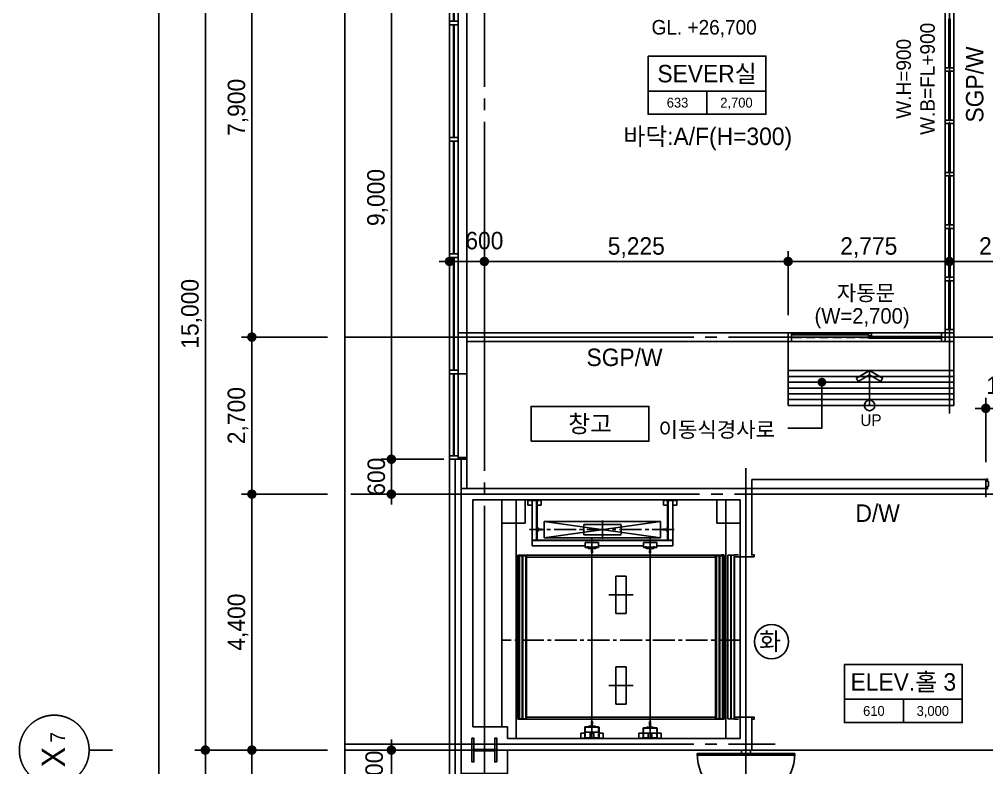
# Model space of a CAD drawing. Extents: x 14411873 to 14490035, y -1804798 to -1750552.
# Drawn here: x 14411873 to 14428513, y -1776851 to -1763986 of the extents above; entities that cross this region are included whole.
import ezdxf
from ezdxf.enums import TextEntityAlignment as Align

# ---------------------------------------------------------------- set-up
doc = ezdxf.new("R2010")
doc.units = 0
doc.header["$LTSCALE"] = 100
doc.header["$MEASUREMENT"] = 0
doc.header["$PDSIZE"] = -10
for name, pattern in [('CEN', [66, 60, -2, 2, -2]), ('CENTER', [7.5, 5, -1, 0.5, -1]), ('CENTER2', [1.125, 0.75, -0.125, 0.125, -0.125]), ('HID', [2.3, 1.5, -0.8]), ('HIDDEN', [0.375, 0.25, -0.125])]:
    doc.linetypes.add(name, pattern=pattern)
doc.layers.get('0').update_dxf_attribs({"linetype": 'CONTINUOUS'})
doc.layers.get('Defpoints').update_dxf_attribs({"linetype": 'CONTINUOUS'})
for name, color, linetype in [('0-내벽고정식', 7, 'CONTINUOUS'), ('4WID', 4, 'CONTINUOUS'), ('AINFO', 1, 'CONTINUOUS'), ('AXIS', 7, 'CEN'), ('CEN', 1, 'CEN'), ('COL', 2, 'CONTINUOUS'), ('col2', 3, 'CONTINUOUS'), ('DIM', 7, 'CONTINUOUS'), ('DOOR', 4, 'CONTINUOUS'), ('HAND', 3, 'CONTINUOUS'), ('HOISTWAY', 9, 'CONTINUOUS'), ('ST', 3, 'CONTINUOUS'), ('TEXT', 2, 'CONTINUOUS'), ('TEXT1', 7, 'CONTINUOUS'), ('TEXT2', 7, 'CONTINUOUS'), ('TITLE', 3, 'CONTINUOUS'), ('WALL', 2, 'CONTINUOUS'), ('WALL-1', 7, 'CONTINUOUS'), ('WID', 4, 'CONTINUOUS'), ('WINE', 8, 'CONTINUOUS'), ('지시선', 7, 'CONTINUOUS')]:
    doc.layers.add(name, color=color, linetype=linetype)
doc.styles.add('HY울를도M', font='HYWULM.TTF')
doc.styles.add('굴림', font='H2HDRM.TTF')
doc.styles.add('돋음', font='Dotum.ttf', dxfattribs={"height": 3})
doc.dimstyles.new('DIM100', dxfattribs={"dimtxt": 300, "dimasz": 120, "dimexe": 1, "dimexo": 100, "dimgap": 60, "dimtad": 1, "dimdec": 4, "dimzin": 0, "dimdsep": 46, "dimlunit": 6, "dimtxsty": '굴림', "dimblk": 'DOTT', "dimcen": 0.09, "dimadec": 0, "dimazin": 0, "dimtfac": 1, "dimtdec": 4, "dimtofl": 0, "dimtmove": 2, "dimatfit": 2, "dimldrblk": 'DOTT', "dimfxl": 1, "dimtolj": 1, "dimtzin": 0, "dimarcsym": 0})
doc.dimstyles.new('DIM50', dxfattribs={"dimscale": 50, "dimtxt": 3, "dimasz": 1.2, "dimexe": 1, "dimexo": 1, "dimgap": 0.6, "dimtad": 1, "dimdec": 4, "dimzin": 0, "dimdsep": 46, "dimlunit": 6, "dimtxsty": '굴림', "dimblk": 'DOTT', "dimcen": 0.09, "dimadec": 0, "dimazin": 0, "dimtfac": 1, "dimtdec": 4, "dimtofl": 0, "dimtmove": 2, "dimatfit": 2, "dimldrblk": 'DOTT', "dimfxl": 1, "dimtolj": 1, "dimtzin": 0, "dimarcsym": 0})

# ---------------------------------------------------------------- blocks, each defined once
blk = doc.blocks.new('DOTT')
for p, q in [((0, 1.5), (0, -1.5)), ((-1.5, 0), (1.5, 0))]:
    blk.add_line(p, q)
at = {"color": 6, "const_width": 0.68}
blk.add_lwpolyline([(-0.34, 0, 1), (0.34, 0, 1)], format="xyb", close=True, dxfattribs=at)
blk = doc.blocks.new('*D30')
at = {"layer": 'Defpoints', "color": 0, "lineweight": -3}
for p in [(14414273, -1761549), (14417473, -1761549), (14417473, -1795249)]:
    blk.add_point(p, dxfattribs=at)
at = {"layer": 'DIM', "color": 7, "lineweight": -2}
for p, q in [((14417173, -1761549), (14414173, -1761549)), ((14414273, -1795129), (14414273, -1761669)), ((14417173, -1795249), (14414173, -1795249))]:
    blk.add_line(p, q, dxfattribs=at)
at = {"layer": 'DIM', "color": 7, "lineweight": -2, "xscale": 120, "yscale": 120, "zscale": 120}
for p, rotation in [((14414273, -1761549), 90), ((14414273, -1795249), 270)]:
    blk.add_blockref('DOTT', p, dxfattribs=dict(at, rotation=rotation))
at = {"layer": 'DIM', "color": 3, "insert": (14414034, -1778399), "char_height": 300, "attachment_point": 5, "rotation": 90, "style": '굴림'}
blk.add_mtext('\\A1;33,700', dxfattribs=at)
blk = doc.blocks.new('*D31')
at = {"layer": 'Defpoints', "color": 0, "lineweight": -3}
for p in [(14415073, -1761549), (14417473, -1761549), (14416323, -1776549)]:
    blk.add_point(p, dxfattribs=at)
at = {"layer": 'DIM', "color": 7, "lineweight": -2}
for p, q in [((14417173, -1761549), (14414973, -1761549)), ((14415073, -1776429), (14415073, -1761669)), ((14416023, -1776549), (14414973, -1776549))]:
    blk.add_line(p, q, dxfattribs=at)
at = {"layer": 'DIM', "color": 7, "lineweight": -2, "xscale": 120, "yscale": 120, "zscale": 120}
for p, rotation in [((14415073, -1761549), 90), ((14415073, -1776549), 270)]:
    blk.add_blockref('DOTT', p, dxfattribs=dict(at, rotation=rotation))
at = {"layer": 'DIM', "color": 3, "insert": (14414835, -1769049), "char_height": 300, "attachment_point": 5, "rotation": 90, "style": '굴림'}
blk.add_mtext('\\A1;15,000', dxfattribs=at)
blk = doc.blocks.new('*D32')
at = {"layer": 'Defpoints', "color": 0, "lineweight": -3}
for p in [(14415873, -1769449), (14417473, -1769449), (14417473, -1772149)]:
    blk.add_point(p, dxfattribs=at)
at = {"layer": 'DIM', "color": 7, "lineweight": -2}
for p, q in [((14417173, -1769449), (14415773, -1769449)), ((14415873, -1772029), (14415873, -1769569)), ((14417173, -1772149), (14415773, -1772149))]:
    blk.add_line(p, q, dxfattribs=at)
at = {"layer": 'DIM', "color": 7, "lineweight": -2, "xscale": 120, "yscale": 120, "zscale": 120}
for p, rotation in [((14415873, -1769449), 90), ((14415873, -1772149), 270)]:
    blk.add_blockref('DOTT', p, dxfattribs=dict(at, rotation=rotation))
at = {"layer": 'DIM', "color": 3, "insert": (14415634, -1770799), "char_height": 300, "attachment_point": 5, "rotation": 90, "style": '굴림'}
blk.add_mtext('\\A1;2,700', dxfattribs=at)
blk = doc.blocks.new('*D33')
at = {"layer": 'Defpoints', "color": 0, "lineweight": -3}
for p in [(14415873, -1772149), (14417473, -1772149), (14417473, -1776549)]:
    blk.add_point(p, dxfattribs=at)
at = {"layer": 'DIM', "color": 7, "lineweight": -2}
for p, q in [((14417173, -1772149), (14415773, -1772149)), ((14415873, -1776429), (14415873, -1772269)), ((14417173, -1776549), (14415773, -1776549))]:
    blk.add_line(p, q, dxfattribs=at)
at = {"layer": 'DIM', "color": 7, "lineweight": -2, "xscale": 120, "yscale": 120, "zscale": 120}
for p, rotation in [((14415873, -1772149), 90), ((14415873, -1776549), 270)]:
    blk.add_blockref('DOTT', p, dxfattribs=dict(at, rotation=rotation))
at = {"layer": 'DIM', "color": 3, "insert": (14415635, -1774349), "char_height": 300, "attachment_point": 5, "rotation": 90, "style": '굴림'}
blk.add_mtext('\\A1;4,400', dxfattribs=at)
blk = doc.blocks.new('*D34')
at = {"layer": 'Defpoints', "color": 0, "lineweight": -3}
for p in [(14415073, -1776549), (14417473, -1776549), (14417473, -1791549)]:
    blk.add_point(p, dxfattribs=at)
at = {"layer": 'DIM', "color": 7, "lineweight": -2}
for p, q in [((14417173, -1776549), (14414973, -1776549)), ((14415073, -1791429), (14415073, -1776669)), ((14417173, -1791549), (14414973, -1791549))]:
    blk.add_line(p, q, dxfattribs=at)
at = {"layer": 'DIM', "color": 7, "lineweight": -2, "xscale": 120, "yscale": 120, "zscale": 120}
for p, rotation in [((14415073, -1776549), 90), ((14415073, -1791549), 270)]:
    blk.add_blockref('DOTT', p, dxfattribs=dict(at, rotation=rotation))
at = {"layer": 'DIM', "color": 3, "insert": (14414835, -1784049), "char_height": 300, "attachment_point": 5, "rotation": 90, "style": '굴림'}
blk.add_mtext('\\A1;15,000', dxfattribs=at)
blk = doc.blocks.new('*D36')
at = {"layer": 'Defpoints', "color": 0, "lineweight": -3}
for p in [(14415873, -1776549), (14417473, -1776549), (14417473, -1780649)]:
    blk.add_point(p, dxfattribs=at)
at = {"layer": 'DIM', "color": 7, "lineweight": -2}
for p, q in [((14417173, -1776549), (14415773, -1776549)), ((14415873, -1780529), (14415873, -1776669)), ((14417173, -1780649), (14415773, -1780649))]:
    blk.add_line(p, q, dxfattribs=at)
at = {"layer": 'DIM', "color": 7, "lineweight": -2, "xscale": 120, "yscale": 120, "zscale": 120}
for p, rotation in [((14415873, -1776549), 90), ((14415873, -1780649), 270)]:
    blk.add_blockref('DOTT', p, dxfattribs=dict(at, rotation=rotation))
at = {"layer": 'DIM', "color": 3, "insert": (14415635, -1778599), "char_height": 300, "attachment_point": 5, "rotation": 90, "style": '굴림'}
blk.add_mtext('\\A1;4,100', dxfattribs=at)
blk = doc.blocks.new('*D100')
at = {"layer": 'Defpoints', "color": 0, "lineweight": -3, "ltscale": 3}
for p in [(14419273, -1776549), (14418273, -1777549), (14419273, -1777549)]:
    blk.add_point(p, dxfattribs=at)
at = {"layer": 'DIM', "color": 7, "lineweight": -2, "ltscale": 3}
for p, q in [((14419173, -1776549), (14418272, -1776549)), ((14418273, -1776669), (14418273, -1777429)), ((14419173, -1777549), (14418272, -1777549))]:
    blk.add_line(p, q, dxfattribs=at)
at = {"layer": 'DIM', "color": 7, "lineweight": -2, "ltscale": 3, "xscale": 120, "yscale": 120, "zscale": 120}
for p, rotation in [((14418273, -1776549), 90), ((14418273, -1777549), 270)]:
    blk.add_blockref('DOTT', p, dxfattribs=dict(at, rotation=rotation))
at = {"layer": 'DIM', "color": 3, "ltscale": 3, "insert": (14418004, -1777049), "char_height": 300, "attachment_point": 5, "rotation": 90, "style": '굴림'}
blk.add_mtext('\\A1;1,000', dxfattribs=at)
blk = doc.blocks.new('BOMBOM_S')
at = {"color": 7}
blk.add_line((0, 0.4), (0, 0), dxfattribs=at)
blk.add_lwpolyline([(-0.6, 1, 1), (0.6, 1, 1), (-0.6, 1, 1)], format="xyb", dxfattribs=at)
at = {"color": 1, "style": '돋음'}
for tag, p, height in [('X', (-0.295, 0.816), 0.4), ('N', (0.129, 0.816), 0.25)]:
    blk.add_attdef(tag, p, '', height=height, dxfattribs=at)
blk = doc.blocks.new('aw-9000-300')
at = {"layer": 'WID'}
for points in [[(0, 0), (60, 0), (60, -150), (0, -150)], [(0, -300), (30, -300), (30, -150), (0, -150)], [(1470, -69), (1470, -81), (60, -81), (60, -69)], [(1470, 0), (1530, 0), (1530, -150), (1470, -150)], [(3470, -69), (3470, -81), (1530, -81), (1530, -69)], [(3470, 0), (3530, 0), (3530, -150), (3470, -150)], [(5470, -69), (5470, -81), (3530, -81), (3530, -69)], [(5470, 0), (5530, 0), (5530, -150), (5470, -150)], [(7470, -69), (7470, -81), (5530, -81), (5530, -69)], [(7470, 0), (7530, 0), (7530, -150), (7470, -150)], [(7530, -69), (7530, -81), (8940, -81), (8940, -69)], [(8940, 0), (9000, 0), (9000, -150), (8940, -150)], [(8970, -300), (9000, -300), (9000, -150), (8970, -150)]]:
    blk.add_lwpolyline(points, close=True, dxfattribs=at)
at = {"layer": 'WINE'}
for p, q in [((0, 0), (9000, 0)), ((0, -150), (9000, -150)), ((0, -300), (9000, -300))]:
    blk.add_line(p, q, dxfattribs=at)
blk = doc.blocks.new('*D118')
at = {"layer": 'Defpoints', "color": 0, "lineweight": -3, "ltscale": 3}
for p in [(14418273, -1771549), (14419273, -1771549), (14419273, -1772149)]:
    blk.add_point(p, dxfattribs=at)
at = {"layer": 'DIM', "color": 7, "lineweight": -2, "ltscale": 3}
for p, q in [((14419173, -1771549), (14418272, -1771549)), ((14418273, -1772029), (14418273, -1771669)), ((14419173, -1772149), (14418272, -1772149))]:
    blk.add_line(p, q, dxfattribs=at)
at = {"layer": 'DIM', "color": 7, "lineweight": -2, "ltscale": 3, "xscale": 120, "yscale": 120, "zscale": 120}
for p, rotation in [((14418273, -1771549), 90), ((14418273, -1772149), 270)]:
    blk.add_blockref('DOTT', p, dxfattribs=dict(at, rotation=rotation))
at = {"layer": 'DIM', "color": 3, "ltscale": 3, "insert": (14418015, -1771849), "char_height": 300, "attachment_point": 5, "rotation": 90, "style": '굴림'}
blk.add_mtext('\\A1;600', dxfattribs=at)
blk = doc.blocks.new('*D119')
at = {"layer": 'Defpoints', "color": 0, "lineweight": -3, "ltscale": 3}
for p in [(14418273, -1762549), (14419273, -1762549), (14419273, -1771549)]:
    blk.add_point(p, dxfattribs=at)
at = {"layer": 'DIM', "color": 7, "lineweight": -2, "ltscale": 3}
for p, q in [((14419173, -1762549), (14418272, -1762549)), ((14418273, -1771429), (14418273, -1762669)), ((14419173, -1771549), (14418272, -1771549))]:
    blk.add_line(p, q, dxfattribs=at)
at = {"layer": 'DIM', "color": 7, "lineweight": -2, "ltscale": 3, "xscale": 120, "yscale": 120, "zscale": 120}
for p, rotation in [((14418273, -1762549), 90), ((14418273, -1771549), 270)]:
    blk.add_blockref('DOTT', p, dxfattribs=dict(at, rotation=rotation))
at = {"layer": 'DIM', "color": 3, "ltscale": 3, "insert": (14418035, -1767049), "char_height": 300, "attachment_point": 5, "rotation": 90, "style": '굴림'}
blk.add_mtext('\\A1;9,000', dxfattribs=at)
blk = doc.blocks.new('TT1')
at = {"layer": 'TEXT1'}
for p, q in [((-1013, -600), (1013, -600)), ((0, -600), (0, -1000))]:
    blk.add_line(p, q, dxfattribs=at)
blk.add_lwpolyline([(-1013, 0), (1013, 0), (1013, -1000), (-1013, -1000)], close=True, dxfattribs=at)
blk = doc.blocks.new('*D180')
at = {"layer": 'Defpoints', "color": 0, "lineweight": -3}
for p in [(14427873, -1768149), (14427873, -1768329), (14425098, -1769374)]:
    blk.add_point(p, dxfattribs=at)
at = {"layer": 'DIM', "color": 7, "lineweight": -2}
for p, q in [((14425098, -1769074), (14425098, -1768049)), ((14425218, -1768149), (14427753, -1768149)), ((14427873, -1768029), (14427873, -1768049))]:
    blk.add_line(p, q, dxfattribs=at)
at = {"layer": 'DIM', "color": 7, "lineweight": -2, "xscale": 120, "yscale": 120, "zscale": 120, "rotation": 180}
blk.add_blockref('DOTT', (14425098, -1768149), dxfattribs=at)
at = {"layer": 'DIM', "color": 7, "lineweight": -2, "xscale": 120, "yscale": 120, "zscale": 120}
blk.add_blockref('DOTT', (14427873, -1768149), dxfattribs=at)
at = {"layer": 'DIM', "color": 3, "insert": (14426486, -1767910), "char_height": 300, "attachment_point": 5, "style": '굴림'}
blk.add_mtext('\\A1;2,775', dxfattribs=at)
blk = doc.blocks.new('*D181')
at = {"layer": 'Defpoints', "color": 0, "lineweight": -3}
for p in [(14425098, -1768149), (14419873, -1768819), (14425098, -1769374)]:
    blk.add_point(p, dxfattribs=at)
at = {"layer": 'DIM', "color": 7, "lineweight": -2}
for p, q in [((14419873, -1768519), (14419873, -1768049)), ((14419993, -1768149), (14424978, -1768149)), ((14425098, -1769074), (14425098, -1768049))]:
    blk.add_line(p, q, dxfattribs=at)
at = {"layer": 'DIM', "color": 7, "lineweight": -2, "xscale": 120, "yscale": 120, "zscale": 120, "rotation": 180}
blk.add_blockref('DOTT', (14419873, -1768149), dxfattribs=at)
at = {"layer": 'DIM', "color": 7, "lineweight": -2, "xscale": 120, "yscale": 120, "zscale": 120}
blk.add_blockref('DOTT', (14425098, -1768149), dxfattribs=at)
at = {"layer": 'DIM', "color": 3, "insert": (14422486, -1767910), "char_height": 300, "attachment_point": 5, "style": '굴림'}
blk.add_mtext('\\A1;5,225', dxfattribs=at)
blk = doc.blocks.new('*D182')
at = {"layer": 'Defpoints', "color": 0, "lineweight": -3}
for p in [(14419873, -1768149), (14419273, -1768819), (14419873, -1768673)]:
    blk.add_point(p, dxfattribs=at)
at = {"layer": 'DIM', "color": 7, "lineweight": -2}
for p, q in [((14419273, -1768519), (14419273, -1768049)), ((14419393, -1768149), (14419753, -1768149)), ((14419873, -1768373), (14419873, -1768049))]:
    blk.add_line(p, q, dxfattribs=at)
at = {"layer": 'DIM', "color": 7, "lineweight": -2, "xscale": 120, "yscale": 120, "zscale": 120, "rotation": 180}
blk.add_blockref('DOTT', (14419273, -1768149), dxfattribs=at)
at = {"layer": 'DIM', "color": 7, "lineweight": -2, "xscale": 120, "yscale": 120, "zscale": 120}
blk.add_blockref('DOTT', (14419873, -1768149), dxfattribs=at)
at = {"layer": 'DIM', "color": 3, "insert": (14419873, -1767792), "char_height": 300, "attachment_point": 5, "style": '굴림'}
blk.add_mtext('\\A1;600', dxfattribs=at)
blk = doc.blocks.new('*D189')
at = {"layer": 'Defpoints', "color": 0, "lineweight": -3}
for p in [(14429873, -1768149), (14429873, -1768519), (14427873, -1769062)]:
    blk.add_point(p, dxfattribs=at)
at = {"layer": 'DIM', "color": 7, "lineweight": -2}
for p, q in [((14427873, -1768762), (14427873, -1768049)), ((14427993, -1768149), (14429753, -1768149)), ((14429873, -1768219), (14429873, -1768049))]:
    blk.add_line(p, q, dxfattribs=at)
at = {"layer": 'DIM', "color": 7, "lineweight": -2, "xscale": 120, "yscale": 120, "zscale": 120, "rotation": 180}
blk.add_blockref('DOTT', (14427873, -1768149), dxfattribs=at)
at = {"layer": 'DIM', "color": 7, "lineweight": -2, "xscale": 120, "yscale": 120, "zscale": 120}
blk.add_blockref('DOTT', (14429873, -1768149), dxfattribs=at)
at = {"layer": 'DIM', "color": 3, "insert": (14428873, -1767910), "char_height": 300, "attachment_point": 5, "style": '굴림'}
blk.add_mtext('\\A1;2,000', dxfattribs=at)
blk = doc.blocks.new('*D190')
at = {"layer": 'Defpoints', "color": 0, "lineweight": -3}
for p in [(14415873, -1761549), (14417473, -1761549), (14417473, -1769449)]:
    blk.add_point(p, dxfattribs=at)
at = {"layer": 'DIM', "color": 7, "lineweight": -2}
for p, q in [((14417173, -1761549), (14415773, -1761549)), ((14415873, -1769329), (14415873, -1761669)), ((14417173, -1769449), (14415773, -1769449))]:
    blk.add_line(p, q, dxfattribs=at)
at = {"layer": 'DIM', "color": 7, "lineweight": -2, "xscale": 120, "yscale": 120, "zscale": 120}
for p, rotation in [((14415873, -1761549), 90), ((14415873, -1769449), 270)]:
    blk.add_blockref('DOTT', p, dxfattribs=dict(at, rotation=rotation))
at = {"layer": 'DIM', "color": 3, "insert": (14415635, -1765499), "char_height": 300, "attachment_point": 5, "rotation": 90, "style": '굴림'}
blk.add_mtext('\\A1;7,900', dxfattribs=at)
blk = doc.blocks.new('*D199')
at = {"layer": 'Defpoints', "color": 0, "lineweight": -3}
for p in [(14429498, -1770674), (14428498, -1771899), (14429498, -1771889)]:
    blk.add_point(p, dxfattribs=at)
at = {"layer": 'DIM', "color": 7, "lineweight": -2}
for p, q in [((14428498, -1771599), (14428498, -1770574)), ((14429498, -1771589), (14429498, -1770574)), ((14428618, -1770674), (14429378, -1770674))]:
    blk.add_line(p, q, dxfattribs=at)
at = {"layer": 'DIM', "color": 7, "lineweight": -2, "xscale": 120, "yscale": 120, "zscale": 120, "rotation": 180}
blk.add_blockref('DOTT', (14428498, -1770674), dxfattribs=at)
at = {"layer": 'DIM', "color": 7, "lineweight": -2, "xscale": 120, "yscale": 120, "zscale": 120}
blk.add_blockref('DOTT', (14429498, -1770674), dxfattribs=at)
at = {"layer": 'DIM', "color": 3, "insert": (14428998, -1770305), "char_height": 300, "attachment_point": 5, "style": '굴림'}
blk.add_mtext('\\A1;1,000', dxfattribs=at)

msp = doc.modelspace()

# ---------------------------------------------------------------- linework, layer by layer
at = {"linetype": 'Continuous'}
for p, q in [((14420692.21251, -1772259.19177), (14420782.21251, -1772259.19177)), ((14423114.21251, -1772259.19177), (14423024.21251, -1772259.19177)), ((14421754.78091, -1776258.9402), (14421691.64316, -1776258.9402)), ((14422754.78091, -1776258.9402), (14422691.64316, -1776258.9402)), ((14422754.78091, -1776258.9402), (14422691.64316, -1776258.9402))]:
    msp.add_line(p, q, dxfattribs=at)
for p, q in [((14423998.21251, -1773191.19177), (14423951.92742, -1773191.19177)), ((14420295.71251, -1776348.9402), (14420273.21251, -1776348.9402))]:
    msp.add_line(p, q)
at = {"layer": '0-내벽고정식'}
for p, q in [((14425098.21251, -1769374.19588), (14419423.21251, -1769374.20428)), ((14419423.21251, -1770079.19177), (14419423.21251, -1769374.20428)), ((14425098.21251, -1769374.19588), (14425098.21251, -1769524.19611)), ((14419573.21251, -1770079.19177), (14419573.21251, -1769524.19611)), ((14425098.21251, -1769524.19611), (14419573.21251, -1769524.19611)), ((14419573.21251, -1770079.19177), (14419423.21251, -1770079.19177)), ((14419573.21251, -1772049.19177), (14419573.21251, -1771549.19177)), ((14419573.21251, -1772049.19177), (14419573.21251, -1771549.19177)), ((14424473.21251, -1771899.19177), (14428498.21251, -1771899.19177)), ((14424473.21251, -1771899.19177), (14424473.21251, -1772049.19177)), ((14424473.21251, -1772049.19177), (14428498.21251, -1772049.19177)), ((14428498.21251, -1772199.19177), (14428498.21251, -1772049.19177))]:
    msp.add_line(p, q, dxfattribs=at)
at = {"layer": '4WID', "lineweight": -3, "ltscale": 200}
msp.add_line((14426498.21906, -1770624.19005), (14426498.21819, -1770024.19), dxfattribs=at)
at = {"layer": 'AINFO', "color": 7, "const_width": 75}
msp.add_lwpolyline([(14425641.41384, -1770224.1915, 1), (14425717.16384, -1770224.1915, 1)], format="xyb", close=True, dxfattribs=at)
at = {"layer": 'CEN', "linetype": 'CEN'}
for p, q in [((14419873.21251, -1759149.19177), (14419873.21251, -1799049.19177)), ((14427873.21251, -1759149.1912), (14427873.21339, -1770764.16594)), ((14417473.21251, -1769449.19177), (14440993.43344, -1769449.19177)), ((14424373.21251, -1771699.52514), (14424373.21251, -1781027.16147)), ((14417573.21251, -1772149.19177), (14430489.61563, -1772149.19177)), ((14417473.21251, -1776449.19178), (14424873.21251, -1776449.19178)), ((14417473.21251, -1776549.19177), (14481473.21251, -1776549.19177))]:
    msp.add_line(p, q, dxfattribs=at)
at = {"layer": 'COL'}
for p, q in [((14419673.21251, -1776149.19177), (14420273.21251, -1776149.19177)), ((14420273.21251, -1776549.19178), (14424108.21251, -1776549.19178))]:
    msp.add_line(p, q, dxfattribs=at)
for points in [[(14419473.21251, -1776149.19177), (14419473.21251, -1776949.19177), (14420273.21251, -1776949.19177), (14420273.21251, -1776549.19177)], [(14420273.21251, -1776348.9402), (14420273.21251, -1776149.19177)]]:
    msp.add_lwpolyline(points, dxfattribs=at)
at = {"layer": 'col2'}
msp.add_lwpolyline([(14420087.21251, -1776752.69177), (14420052.21251, -1776752.69177), (14420052.21251, -1776559.19177), (14419694.21251, -1776559.19177), (14419694.21251, -1776752.69177), (14419659.21251, -1776752.69177), (14419659.21251, -1776345.69177), (14419694.21251, -1776345.69177), (14419694.21251, -1776539.19177), (14420052.21251, -1776539.19177), (14420052.21251, -1776345.69177), (14420087.21251, -1776345.69177)], close=True, dxfattribs=at)
at = {"layer": 'Defpoints'}
for p, q in [((14420173.21251, -1772249.19177), (14420173.21251, -1775812.44709)), ((14420418.21251, -1772249.19177), (14420173.21251, -1772249.19177)), ((14420418.21251, -1775812.44709), (14420418.21251, -1772249.19177)), ((14420573.21252, -1772649.19177), (14420573.21252, -1772249.19177)), ((14423873.2125, -1772649.19177), (14423873.2125, -1772249.19177)), ((14424028.21251, -1775812.44709), (14424028.21251, -1772249.19177)), ((14424028.21251, -1772249.19177), (14424273.21251, -1772249.19177)), ((14424273.21251, -1772249.19177), (14424273.21251, -1775983.11055)), ((14420573.21252, -1772649.19177), (14420173.21252, -1772649.19177)), ((14423873.2125, -1772649.19177), (14424273.2125, -1772649.19177)), ((14422223.21251, -1772668.19177), (14421583.21251, -1772668.19177)), ((14421583.21251, -1772668.19177), (14421583.21251, -1772848.19177)), ((14422223.21251, -1772678.19177), (14422223.21251, -1772838.19177)), ((14422223.21251, -1772848.19177), (14421583.21251, -1772848.19177)), ((14421723.21251, -1772919.58154), (14421723.21251, -1775812.44709)), ((14422723.21251, -1772919.58154), (14422723.21251, -1775812.44709)), ((14422133.21251, -1773558.19177), (14422133.21251, -1774198.19177)), ((14422313.21251, -1773558.19177), (14422133.21251, -1773558.19177)), ((14422313.21251, -1773558.19177), (14422313.21251, -1774198.19177)), ((14422433.21251, -1773878.19177), (14422013.21251, -1773878.19177)), ((14422433.21251, -1773878.19177), (14422013.21251, -1773878.19177)), ((14422313.21251, -1774198.19177), (14422133.21251, -1774198.19177)), ((14422133.21251, -1775760.19177), (14422133.21251, -1775120.19177)), ((14422313.21251, -1775120.19177), (14422133.21251, -1775120.19177)), ((14422313.21251, -1775760.19177), (14422313.21251, -1775120.19177)), ((14422433.21251, -1775440.19177), (14422013.21251, -1775440.19177)), ((14422433.21251, -1775440.19177), (14422013.21251, -1775440.19177)), ((14420173.21251, -1775812.19551), (14420173.21251, -1776149.19177)), ((14420418.21251, -1776349.19178), (14420418.21251, -1775812.44709)), ((14421723.21251, -1775812.19551), (14421723.21251, -1776348.9402)), ((14422313.21251, -1775760.19177), (14422133.21251, -1775760.19177)), ((14422723.21251, -1775812.19551), (14422723.21251, -1776348.9402)), ((14424028.21251, -1776348.9402), (14424028.21251, -1775812.19551)), ((14420273.21251, -1776348.9402), (14420418.21251, -1776348.9402)), ((14424273.21251, -1776348.9402), (14424028.21251, -1776348.9402))]:
    msp.add_line(p, q, dxfattribs=at)
at = {"layer": 'Defpoints', "color": 76}
msp.add_lwpolyline([(14417473.21251, -1799049.19177), (14481473.21251, -1799049.19177), (14481473.21251, -1759149.19177), (14417473.21251, -1759149.19177)], close=True, dxfattribs=at)
at = {"layer": 'Defpoints'}
for points in [[(14424028.21251, -1775812.44709), (14424028.21251, -1772249.19177), (14420418.21251, -1772249.19177), (14420418.21251, -1775812.44709)], [(14420418.21251, -1775812.19551), (14420418.21251, -1776348.9402), (14424028.21251, -1776348.9402), (14424028.21251, -1775812.19551)]]:
    msp.add_lwpolyline(points, dxfattribs=at)
at = {"layer": 'DIM'}
msp.add_lwpolyline([(14425679.28884, -1770224.1915), (14425679.28884, -1771013.82974), (14425094.43926, -1771013.82974)], dxfattribs=at)
at = {"layer": 'DOOR'}
for points in [[(14425158.21251, -1769395.69377), (14425158.21251, -1769407.69377), (14426475.71251, -1769407.69372), (14426475.71251, -1769395.69372)], [(14426530.71251, -1769424.19372), (14426475.71251, -1769424.19372), (14426475.71251, -1769379.19372), (14426530.71251, -1769379.19372)], [(14426478.21251, -1769447.19372), (14426478.21251, -1769459.19372), (14427738.21255, -1769459.19316), (14427738.21255, -1769447.19316)]]:
    msp.add_lwpolyline(points, close=True, dxfattribs=at)
at = {"layer": 'DOOR', "ltscale": 100}
msp.add_lwpolyline([(14426770.10688, -1769654.65227, 0, 100, 0), (14427070.10688, -1769654.65227, 0, 0, 0), (14427370.10688, -1769654.65227, 0, 0, 0)], format="xyseb", dxfattribs=at)
at = {"layer": 'HAND', "color": 5, "ltscale": 100}
msp.add_lwpolyline([(14426478.21251, -1769468.19372), (14426478.21251, -1769438.19372), (14427738.21255, -1769438.19316), (14427738.21255, -1769468.19316)], close=True, dxfattribs=at)
at = {"layer": 'HOISTWAY'}
for p, q in [((14420418.21251, -1775812.44709), (14420418.21251, -1772249.19177)), ((14420622.21251, -1772339.19177), (14420622.21251, -1772249.19177)), ((14420692.21251, -1772938.19177), (14420692.21251, -1772259.19177)), ((14420692.21251, -1773038.19177), (14420692.21251, -1772259.19177)), ((14420782.21251, -1772259.19177), (14420692.21251, -1772259.19177)), ((14420782.21251, -1772938.19177), (14420782.21251, -1772259.19177)), ((14420852.21251, -1772339.19177), (14420852.21251, -1772249.19177)), ((14422954.21251, -1772339.19177), (14422954.21251, -1772249.19177)), ((14423024.21251, -1772938.19177), (14423024.21251, -1772259.19177)), ((14423024.21251, -1772259.19177), (14423114.21251, -1772259.19177)), ((14423114.21251, -1773038.19177), (14423114.21251, -1772259.19177)), ((14423184.21251, -1772339.19177), (14423184.21251, -1772249.19177)), ((14420692.21251, -1772339.19177), (14420622.21251, -1772339.19177)), ((14420852.21251, -1772339.19177), (14420782.21251, -1772339.19177)), ((14422954.21251, -1772339.19177), (14423024.21251, -1772339.19177)), ((14423114.21251, -1772339.19177), (14423184.21251, -1772339.19177)), ((14422903.21251, -1772618.19177), (14420903.21251, -1772618.19177)), ((14420903.21251, -1772898.19177), (14420903.21251, -1772618.19177)), ((14422903.21251, -1772898.19177), (14422903.21251, -1772618.19177)), ((14424028.21251, -1775812.44709), (14424028.21251, -1772649.19177)), ((14420782.21251, -1772719.19177), (14420789.21251, -1772719.19177)), ((14420782.21251, -1772797.19177), (14420789.21251, -1772797.19177)), ((14420790.71251, -1772753.19177), (14420790.71251, -1772720.69177)), ((14420790.71251, -1772795.69177), (14420790.71251, -1772763.19177)), ((14420792.21251, -1772754.69177), (14420810.71251, -1772754.69177)), ((14420792.21251, -1772761.69177), (14420810.71251, -1772761.69177)), ((14420812.21251, -1772753.19177), (14420862.71251, -1772753.19177)), ((14420812.21251, -1772763.19177), (14420862.71251, -1772763.19177)), ((14420864.21251, -1772761.69177), (14420864.21251, -1772754.69177)), ((14422942.21251, -1772761.69177), (14422942.21251, -1772754.69177)), ((14422994.21251, -1772753.19177), (14422943.71251, -1772753.19177)), ((14422994.21251, -1772763.19177), (14422943.71251, -1772763.19177)), ((14423014.21251, -1772754.69177), (14422995.71251, -1772754.69177)), ((14423014.21251, -1772761.69177), (14422995.71251, -1772761.69177)), ((14423015.71251, -1772753.19177), (14423015.71251, -1772720.69177)), ((14423015.71251, -1772795.69177), (14423015.71251, -1772763.19177)), ((14423024.21251, -1772719.19177), (14423017.21251, -1772719.19177)), ((14423024.21251, -1772797.19177), (14423017.21251, -1772797.19177)), ((14423114.21251, -1772938.19177), (14420692.21251, -1772938.19177)), ((14422903.21251, -1772898.19177), (14420903.21251, -1772898.19177)), ((14421608.21251, -1772978.19177), (14421838.21251, -1772978.19177)), ((14421608.21251, -1772978.19177), (14421608.21251, -1773068.19177)), ((14421838.21251, -1772978.19177), (14421838.21251, -1773068.19177)), ((14422608.21251, -1772978.19177), (14422838.21251, -1772978.19177)), ((14422608.21251, -1772978.19177), (14422608.21251, -1773068.19177)), ((14422838.21251, -1772978.19177), (14422838.21251, -1773068.19177)), ((14421608.21251, -1773038.19177), (14420692.21251, -1773038.19177)), ((14421608.21251, -1773068.19177), (14421838.21251, -1773068.19177)), ((14421659.71251, -1773068.19177), (14421659.71251, -1773080.94177)), ((14421662.96251, -1773084.19177), (14421715.21251, -1773084.19177)), ((14421715.21251, -1773122.69985), (14421715.21251, -1773159.19177)), ((14421718.46251, -1773087.44177), (14421718.46251, -1773119.44985)), ((14421727.96251, -1773087.44177), (14421727.96251, -1773119.44985)), ((14421731.21251, -1773084.19177), (14421783.46251, -1773084.19177)), ((14421731.21251, -1773122.69985), (14421731.21251, -1773159.19177)), ((14421786.71251, -1773068.19177), (14421786.71251, -1773080.94177)), ((14422608.21251, -1773038.19177), (14421838.21251, -1773038.19177)), ((14422608.21251, -1773038.19177), (14421937.97846, -1773038.19177)), ((14422608.21251, -1773068.19177), (14422838.21251, -1773068.19177)), ((14422659.71251, -1773068.19177), (14422659.71251, -1773080.94177)), ((14422662.96251, -1773084.19177), (14422715.21251, -1773084.19177)), ((14422715.21251, -1773122.69985), (14422715.21251, -1773159.19177)), ((14422718.46251, -1773087.44177), (14422718.46251, -1773119.44985)), ((14422727.96251, -1773087.44177), (14422727.96251, -1773119.44985)), ((14422731.21251, -1773084.19177), (14422783.46251, -1773084.19177)), ((14422731.21251, -1773122.69985), (14422731.21251, -1773159.19177)), ((14422786.71251, -1773068.19177), (14422786.71251, -1773080.94177)), ((14423114.21251, -1773038.19177), (14422838.21251, -1773038.19177)), ((14420448.21251, -1773199.19177), (14420448.21251, -1775812.44709)), ((14423998.21251, -1773199.19177), (14420448.21251, -1773199.19177)), ((14420475.21251, -1773207.19177), (14420475.21251, -1775812.44709)), ((14420525.21251, -1773207.19177), (14420475.21251, -1773207.19177)), ((14420525.21251, -1773207.19177), (14420525.21251, -1775812.44709)), ((14420533.21251, -1773207.19177), (14420533.21251, -1775812.44709)), ((14420583.21251, -1773207.19177), (14420533.21251, -1773207.19177)), ((14420583.21251, -1773207.19177), (14420583.21251, -1775812.44709)), ((14420598.21251, -1773199.19177), (14420598.21251, -1775812.44709)), ((14423848.21251, -1773234.19177), (14420598.21251, -1773234.19177)), ((14421715.21251, -1773159.19177), (14421731.21251, -1773159.19177)), ((14422715.21251, -1773159.19177), (14422731.21251, -1773159.19177)), ((14423848.21251, -1773199.19177), (14423848.21251, -1775812.44709)), ((14423863.21251, -1773207.19177), (14423863.21251, -1775812.44709)), ((14423863.21251, -1773207.19177), (14423913.21251, -1773207.19177)), ((14423913.21251, -1773207.19177), (14423913.21251, -1775812.44709)), ((14423921.21251, -1773207.19177), (14423921.21251, -1775812.44709)), ((14423921.21251, -1773207.19177), (14423971.21251, -1773207.19177)), ((14423971.21251, -1773207.19177), (14423971.21251, -1775812.44709)), ((14423998.21251, -1773199.19177), (14423998.21251, -1775812.44709)), ((14424178.21251, -1775983.9402), (14424178.21251, -1773191.19177)), ((14420448.21251, -1775812.19551), (14420448.21251, -1776018.9402)), ((14420475.21251, -1775812.19551), (14420475.21251, -1776010.9402)), ((14420525.21251, -1775812.19551), (14420525.21251, -1776010.9402)), ((14420533.21251, -1775812.19551), (14420533.21251, -1776010.9402)), ((14420583.21251, -1775812.19551), (14420583.21251, -1776010.9402)), ((14420598.21251, -1775812.19551), (14420598.21251, -1776018.9402)), ((14423848.21251, -1775812.19551), (14423848.21251, -1776018.9402)), ((14423863.21251, -1775812.19551), (14423863.21251, -1776010.9402)), ((14423913.21251, -1775812.19551), (14423913.21251, -1776010.9402)), ((14423921.21251, -1775812.19551), (14423921.21251, -1776010.9402)), ((14423971.21251, -1775812.19551), (14423971.21251, -1776010.9402)), ((14423998.21251, -1775812.19551), (14423998.21251, -1776018.9402)), ((14424028.21251, -1776348.9402), (14424028.21251, -1775812.19551)), ((14420418.21251, -1776348.94932), (14420418.21251, -1775912.44709)), ((14423848.21251, -1775983.9402), (14420598.21251, -1775983.9402)), ((14424178.21251, -1776018.11055), (14424178.21251, -1775925.85897)), ((14423998.21251, -1776018.9402), (14420448.21251, -1776018.9402)), ((14420525.21251, -1776010.9402), (14420475.21251, -1776010.9402)), ((14420583.21251, -1776010.9402), (14420533.21251, -1776010.9402)), ((14421601.64316, -1776338.9402), (14421601.64316, -1776149.93946)), ((14421601.64316, -1776149.93946), (14421822.49382, -1776149.93946)), ((14421838.21203, -1776149.93946), (14421608.21203, -1776149.93946)), ((14421666.21298, -1776149.93946), (14421666.21298, -1776142.18949)), ((14421715.21257, -1776138.93955), (14421669.46293, -1776138.93955)), ((14421715.21257, -1776098.93988), (14421715.21257, -1776058.9402)), ((14421731.21244, -1776058.9402), (14421715.21257, -1776058.9402)), ((14421718.46255, -1776135.68958), (14421718.46255, -1776102.18986)), ((14421727.96247, -1776135.68958), (14421727.96247, -1776102.18986)), ((14421731.21244, -1776098.93988), (14421731.21244, -1776058.9402)), ((14421776.96206, -1776138.93955), (14421731.21244, -1776138.93955)), ((14421780.21203, -1776149.93946), (14421780.21203, -1776142.18952)), ((14422731.21244, -1776058.9402), (14422715.21257, -1776058.9402)), ((14422715.21257, -1776117.93988), (14422715.21257, -1776058.9402)), ((14422718.46255, -1776154.68958), (14422718.46255, -1776121.18986)), ((14422727.96247, -1776154.68958), (14422727.96247, -1776121.18986)), ((14422731.21244, -1776117.93988), (14422731.21244, -1776058.9402)), ((14423863.21251, -1776010.9402), (14423913.21251, -1776010.9402)), ((14423921.21251, -1776010.9402), (14423971.21251, -1776010.9402)), ((14421601.64363, -1776258.9402), (14421531.64363, -1776258.9402)), ((14421531.64363, -1776348.9402), (14421531.64363, -1776258.9402)), ((14421838.21203, -1776239.9402), (14421608.21203, -1776239.9402)), ((14421691.64316, -1776338.9402), (14421691.64316, -1776239.9402)), ((14421754.78091, -1776338.9402), (14421754.78091, -1776239.9402)), ((14421844.78091, -1776338.9402), (14421844.78091, -1776155.93946)), ((14421914.78138, -1776258.9402), (14421844.78138, -1776258.9402)), ((14421914.78138, -1776348.9402), (14421914.78138, -1776258.9402)), ((14422531.64363, -1776348.9402), (14422531.64363, -1776258.9402)), ((14422601.64363, -1776258.9402), (14422531.64363, -1776258.9402)), ((14422601.64316, -1776338.9402), (14422601.64316, -1776168.93946)), ((14422601.64316, -1776168.93946), (14422822.49382, -1776168.93946)), ((14422838.21203, -1776168.93946), (14422608.21203, -1776168.93946)), ((14422838.21203, -1776258.9402), (14422608.21203, -1776258.9402)), ((14422666.21298, -1776168.93946), (14422666.21298, -1776161.18949)), ((14422715.21257, -1776157.93955), (14422669.46293, -1776157.93955)), ((14422691.64316, -1776338.9402), (14422691.64316, -1776258.9402)), ((14422776.96206, -1776157.93955), (14422731.21244, -1776157.93955)), ((14422754.78091, -1776338.9402), (14422754.78091, -1776258.9402)), ((14422780.21203, -1776168.93946), (14422780.21203, -1776161.18952)), ((14422844.78091, -1776338.9402), (14422844.78091, -1776174.93946)), ((14422914.78138, -1776258.9402), (14422844.78138, -1776258.9402)), ((14422914.78138, -1776348.9402), (14422914.78138, -1776258.9402)), ((14421691.64363, -1776338.9402), (14421601.64363, -1776338.9402)), ((14421844.78138, -1776338.9402), (14421754.78091, -1776338.9402)), ((14422691.64363, -1776338.9402), (14422601.64363, -1776338.9402)), ((14422844.78138, -1776338.9402), (14422754.78091, -1776338.9402))]:
    msp.add_line(p, q, dxfattribs=at)
at = {"layer": 'HOISTWAY', "color": 6, "linetype": 'HIDDEN'}
for p, q in [((14420852.21251, -1772255.76065), (14420622.21251, -1772255.76065)), ((14422954.21251, -1772255.76065), (14423184.21251, -1772255.76065)), ((14421608.21203, -1776338.9402), (14421608.21203, -1776149.93946)), ((14421838.21203, -1776338.9402), (14421838.21203, -1776149.93946)), ((14422608.21203, -1776338.9402), (14422608.21203, -1776168.93946)), ((14422838.21203, -1776338.9402), (14422838.21203, -1776168.93946)), ((14421914.78138, -1776342.37132), (14421531.64363, -1776342.37132)), ((14422914.78138, -1776342.37132), (14422531.64363, -1776342.37132))]:
    msp.add_line(p, q, dxfattribs=at)
at = {"layer": 'HOISTWAY', "color": 6}
for p, q in [((14420772.21251, -1772938.19177), (14420772.21251, -1772259.19177)), ((14423034.21251, -1772938.19177), (14423034.21251, -1772259.19177)), ((14423114.21251, -1772948.19177), (14420692.21251, -1772948.19177)), ((14421608.21251, -1773058.19177), (14421838.21251, -1773058.19177)), ((14422608.21251, -1773058.19177), (14422838.21251, -1773058.19177)), ((14421844.78091, -1776155.93946), (14421608.21203, -1776155.93946)), ((14422844.78091, -1776174.93946), (14422608.21203, -1776174.93946))]:
    msp.add_line(p, q, dxfattribs=at)
at = {"layer": 'HOISTWAY', "color": 5}
for p, q in [((14420903.21251, -1772898.19177), (14422903.21251, -1772618.19177)), ((14422903.21251, -1772898.19177), (14420903.21251, -1772618.19177))]:
    msp.add_line(p, q, dxfattribs=at)
at = {"layer": 'HOISTWAY', "color": 1, "linetype": 'CENTER'}
for p, q in [((14421903.21251, -1772919.91007), (14421903.21251, -1772601.57398)), ((14421650.21251, -1773086.07972), (14421650.21251, -1773041.64337)), ((14421796.21251, -1773085.68297), (14421796.21251, -1773041.24662)), ((14422650.21251, -1773086.07972), (14422650.21251, -1773041.64337)), ((14422796.21251, -1773085.68297), (14422796.21251, -1773041.24662)), ((14421655.21307, -1776143.13374), (14421655.21307, -1776163.13357)), ((14421791.21194, -1776143.13374), (14421791.21194, -1776163.13357)), ((14422655.21307, -1776162.13374), (14422655.21307, -1776182.13357)), ((14422791.21194, -1776162.13374), (14422791.21194, -1776182.13357))]:
    msp.add_line(p, q, dxfattribs=at)
at = {"layer": 'HOISTWAY', "color": 1, "linetype": 'CENTER2', "ltscale": 5}
for p, q in [((14423136.94722, -1772758.19177), (14420647.09955, -1772758.19177)), ((14423136.94722, -1772758.19177), (14420647.09955, -1772758.19177)), ((14424273.21251, -1774659.19177), (14420173.21251, -1774659.19177))]:
    msp.add_line(p, q, dxfattribs=at)
at = {"layer": 'HOISTWAY'}
for points in [[(14424061.21251, -1775983.9402), (14424061.21251, -1773199.19177), (14424111.21251, -1773199.19177), (14424111.21251, -1775983.9402)], [(14424120.21251, -1775983.9402), (14424120.21251, -1773199.19177), (14424170.21251, -1773199.19177), (14424170.21251, -1775983.9402)], [(14424111.21251, -1775925.85897), (14424111.21251, -1776010.11055), (14424061.21251, -1776010.11055), (14424061.21251, -1775925.85897)], [(14424170.21251, -1775925.85897), (14424170.21251, -1776010.11055), (14424120.21251, -1776010.11055), (14424120.21251, -1775925.85897)]]:
    msp.add_lwpolyline(points, dxfattribs=at)
at = {"layer": 'HOISTWAY', "color": 4}
for points in [[(14424463.21251, -1773191.19177), (14424513.21251, -1773191.19177), (14424513.21251, -1773226.19177), (14424178.21251, -1773226.19177), (14424178.21251, -1773191.19177), (14424243.21251, -1773191.19177)], [(14424463.21251, -1776018.11055), (14424513.21251, -1776018.11055), (14424513.21251, -1775983.11055), (14424178.21251, -1775983.11055), (14424178.21251, -1776018.11055), (14424243.21251, -1776018.11055)]]:
    msp.add_lwpolyline(points, dxfattribs=at)
at = {"layer": 'HOISTWAY'}
for centre, radius, start, end in [((14420789.21251, -1772720.69177), 1.5, 0, 90), ((14420789.21251, -1772795.69177), 1.5, 270, 0), ((14420792.21251, -1772753.19177), 1.5, 180, 270), ((14420792.21251, -1772763.19177), 1.5, 90, 180), ((14420810.71251, -1772753.19177), 1.5, 270, 0), ((14420810.71251, -1772763.19177), 1.5, 0, 90), ((14420862.71251, -1772754.69177), 1.5, 0, 90), ((14420862.71251, -1772761.69177), 1.5, 270, 0), ((14422943.71251, -1772754.69177), 1.5, 90, 180), ((14422943.71251, -1772761.69177), 1.5, 180, 270), ((14422995.71251, -1772753.19177), 1.5, 180, 270), ((14422995.71251, -1772763.19177), 1.5, 90, 180), ((14423014.21251, -1772753.19177), 1.5, 270, 0), ((14423014.21251, -1772763.19177), 1.5, 0, 90), ((14423017.21251, -1772720.69177), 1.5, 90, 180), ((14423017.21251, -1772795.69177), 1.5, 180, 270), ((14421662.96251, -1773080.94177), 3.25, 180, 270), ((14421715.21251, -1773087.44177), 3.25, 0, 90), ((14421715.21251, -1773119.44985), 3.25, 270, 0), ((14421731.21251, -1773087.44177), 3.25, 90, 180), ((14421731.21251, -1773119.44985), 3.25, 180, 270), ((14421783.46251, -1773080.94177), 3.25, 270, 0), ((14422662.96251, -1773080.94177), 3.25, 180, 270), ((14422715.21251, -1773087.44177), 3.25, 0, 90), ((14422715.21251, -1773119.44985), 3.25, 270, 0), ((14422731.21251, -1773087.44177), 3.25, 90, 180), ((14422731.21251, -1773119.44985), 3.25, 180, 270), ((14422783.46251, -1773080.94177), 3.25, 270, 0), ((14421669.46296, -1776142.18952), 3.24997, 90, 180), ((14421715.21257, -1776102.18986), 3.24997, 0, 90), ((14421715.21257, -1776135.68958), 3.24997, 270, 0), ((14421731.21244, -1776102.18986), 3.24997, 90, 180), ((14421731.21244, -1776135.68958), 3.24997, 180, 270), ((14421776.96206, -1776142.18952), 3.24997, 0, 90), ((14422715.21257, -1776121.18986), 3.24997, 0, 90), ((14422731.21244, -1776121.18986), 3.24997, 90, 180), ((14422669.46296, -1776161.18952), 3.24997, 90, 180), ((14422715.21257, -1776154.68958), 3.24997, 270, 0), ((14422731.21244, -1776154.68958), 3.24997, 180, 270), ((14422776.96206, -1776161.18952), 3.24997, 0, 90)]:
    msp.add_arc(centre, radius, start, end, dxfattribs=at)
at = {"layer": 'ST', "color": 4}
msp.add_lwpolyline([(14426498.21906, -1770024.19), (14426273.48547, -1770153.94), (14426305.73547, -1770209.79864), (14426498.64263, -1770098.42364), (14426691.54979, -1770209.79864), (14426723.79979, -1770153.94)], close=True, dxfattribs=at)
msp.add_circle((14426498.21906, -1770624.19005), 90, dxfattribs=at)
at = {"layer": 'TEXT1', "lineweight": -3, "ltscale": 200}
msp.add_lwpolyline([(14420677.72144, -1771239.28415), (14422704.71326, -1771239.28415), (14422704.71326, -1770639.34415), (14420677.72144, -1770639.34415)], close=True, dxfattribs=at)
at = {"layer": 'WALL'}
for p, q in [((14420173.21251, -1772249.19177), (14424273.21251, -1772249.19177)), ((14424273.21251, -1772249.19177), (14424273.21251, -1773226.19177))]:
    msp.add_line(p, q, dxfattribs=at)
for points in [[(14424473.21251, -1773191.19177), (14424473.21251, -1772049.19177), (14419473.21251, -1772049.19177), (14419473.21251, -1776149.19177)], [(14420858.21251, -1772249.19177), (14420858.21251, -1772249.19177), (14419673.21251, -1772249.19177), (14419673.21251, -1776149.19177)], [(14424108.21251, -1772249.19177), (14424273.21251, -1772249.19177), (14424273.21251, -1773226.19177)], [(14424273.21251, -1775983.11055), (14424273.21251, -1776349.19178), (14420273.21251, -1776348.9402)], [(14424108.21251, -1776549.19177), (14424108.21251, -1776549.19178), (14424473.21251, -1776549.19178), (14424473.21251, -1775983.11055)], [(14424108.21251, -1776349.19178), (14424273.21251, -1776349.19178), (14424108.21251, -1776349.19178)]]:
    msp.add_lwpolyline(points, dxfattribs=at)
at = {"layer": 'WALL-1', "color": 4}
for p, q in [((14419273.21251, -1771549.19177), (14419273.21251, -1777549.19177)), ((14419373.21251, -1771549.19177), (14419373.21251, -1777549.19177)), ((14419473.21251, -1777549.19177), (14419473.21251, -1771549.19177))]:
    msp.add_line(p, q, dxfattribs=at)
at = {"layer": 'WID', "color": 8}
for p, q in [((14427798.21251, -1761249.19177), (14427798.21225, -1769374.19239)), ((14427948.21251, -1761249.19177), (14427948.21251, -1769374.19239))]:
    msp.add_line(p, q, dxfattribs=at)
at = {"layer": 'WID', "linetype": 'HID'}
msp.add_line((14426478.21251, -1769453.19372), (14425158.21251, -1769453.1938), dxfattribs=at)
at = {"layer": 'WID'}
for p, q in [((14423533.21251, -1776609.19178), (14425213.21251, -1776609.19178)), ((14423533.5598, -1776634.19178), (14425212.86523, -1776634.19178))]:
    msp.add_line(p, q, dxfattribs=at)
for points in [[(14427861.21251, -1763979.19177), (14427861.21251, -1764819.19177), (14427885.21251, -1764819.19177), (14427885.21251, -1763979.19177)], [(14427948.21251, -1764819.19177), (14427948.21251, -1764879.19177), (14427798.21251, -1764879.19177), (14427798.21251, -1764819.19177)], [(14427861.21251, -1764879.19177), (14427861.21251, -1765719.19177), (14427885.21251, -1765719.19177), (14427885.21251, -1764879.19177)], [(14427948.21251, -1765719.19177), (14427948.21251, -1765779.19177), (14427798.21251, -1765779.19177), (14427798.21251, -1765719.19177)], [(14427861.21251, -1765779.19177), (14427861.21251, -1766619.19177), (14427885.21251, -1766619.19177), (14427885.21251, -1765779.19177)], [(14427948.21251, -1766619.19177), (14427948.21251, -1766679.19177), (14427798.21251, -1766679.19177), (14427798.21251, -1766619.19177)], [(14427861.21251, -1766679.19177), (14427861.21251, -1767519.19177), (14427885.21251, -1767519.19177), (14427885.21251, -1766679.19177)], [(14427948.21251, -1767519.19177), (14427948.21251, -1767579.19177), (14427798.21251, -1767579.19177), (14427798.21251, -1767519.19177)], [(14427861.21251, -1767579.19177), (14427861.21251, -1768419.19177), (14427885.21251, -1768419.19177), (14427885.21251, -1767579.19177)], [(14427948.21251, -1768419.19177), (14427948.21251, -1768479.19177), (14427798.21251, -1768479.19177), (14427798.21251, -1768419.19177)], [(14427861.21251, -1768479.19177), (14427861.21251, -1769319.19177), (14427885.21251, -1769319.19177), (14427885.21251, -1768479.19177)], [(14427948.21251, -1769319.19177), (14427948.22545, -1769374.19239), (14427798.21225, -1769374.19239), (14427798.21251, -1769319.19177)], [(14425158.21251, -1769524.19239), (14425098.21251, -1769524.19239), (14425098.21251, -1769374.19239), (14425158.21251, -1769374.19239)], [(14427798.21238, -1769374.19239), (14427798.21265, -1769524.19239), (14427738.21265, -1769524.1925), (14427738.21238, -1769374.1925)], [(14427948.22545, -1769374.19239), (14427948.22561, -1769524.19239), (14427798.22561, -1769524.19239), (14427798.22545, -1769374.19239)], [(14424298.21251, -1776609.19178), (14424448.21251, -1776609.19178), (14424448.21251, -1776549.19178), (14424298.21251, -1776549.19178)]]:
    msp.add_lwpolyline(points, close=True, dxfattribs=at)
msp.add_lwpolyline([(14428498.21251, -1771889.19177), (14428498.21251, -1772059.19177), (14428528.21251, -1772059.19177), (14428528.21251, -1772014.19177), (14428543.21251, -1772014.19177), (14428543.21251, -1771934.19177), (14428528.21251, -1771934.19177), (14428528.21251, -1771889.19177), (14428498.21251, -1771889.19177), (14428498.21251, -1771889.19177)], dxfattribs=at)
msp.add_arc((14424373.21251, -1776609.19178), 840, 180, 0, dxfattribs=at)
at = {"layer": 'WINE', "lineweight": -3, "ltscale": 200}
for p, q in [((14427738.21238, -1769374.1925), (14425158.21251, -1769374.19239)), ((14425098.21251, -1770624.19266), (14425098.21251, -1769524.19239)), ((14425158.21251, -1769524.19239), (14427738.21265, -1769524.18782)), ((14425098.21251, -1770024.19253), (14427948.22561, -1770024.18748)), ((14425098.21251, -1770124.19253), (14427948.22561, -1770124.18748)), ((14425098.21251, -1770224.19253), (14427948.22561, -1770224.18748)), ((14425098.21251, -1770324.1925), (14427948.22561, -1770324.18745)), ((14425098.21251, -1770424.1925), (14427948.22561, -1770424.18745)), ((14425098.21251, -1770524.1925), (14427948.22561, -1770524.18745))]:
    msp.add_line(p, q, dxfattribs=at)
msp.add_lwpolyline([(14427948.22561, -1769524.19239), (14427948.22561, -1770624.18744), (14425098.21251, -1770624.19266)], dxfattribs=at)
at = {"layer": '지시선'}
msp.add_circle((14424811.60545, -1774683.6465), 294.48376, dxfattribs=at)

# ---------------------------------------------------------------- block references
at = {"layer": 'AXIS', "xscale": 1000, "yscale": 1000, "zscale": 1000, "rotation": 90}
msp.add_blockref('BOMBOM_S', (14413473.21251, -1776549.19177), dxfattribs=at).add_auto_attribs({'X': 'X', 'N': '7'})
at = {"layer": 'TEXT1'}
for p in [(14423702.46347, -1764618.51706), (14427080.0956, -1775076.31448)]:
    msp.add_blockref('TT1', p, dxfattribs=at)
at = {"layer": 'WID', "xscale": -1, "rotation": 90}
msp.add_blockref('aw-9000-300', (14419273.21251, -1762549.19177), dxfattribs=at)

# ---------------------------------------------------------------- texts
at = {"layer": 'TEXT', "style": 'HY울를도M'}
msp.add_text('GL. +26,700', height=250, dxfattribs=at).set_placement((14422748.51606, -1764247.45625))
at = {"layer": 'TEXT1', "style": 'HY울를도M'}
msp.add_text('SGP/W', height=300, rotation=90, dxfattribs=at).set_placement((14428457.58811, -1765106.26291), align=Align.CENTER)
for s, p in [('SEVER실', (14423702.46347, -1765069.30713)), ('바닥:A/F(H=300)', (14423715.74283, -1766147.31893)), ('SGP/W', (14422283.62935, -1769946.99547)), ('창고', (14421691.21735, -1771090.13422)), ('D/W', (14426638.10404, -1772625.74011)), ('ELEV.홀 3', (14427080.0956, -1775527.10455))]:
    msp.add_text(s, height=300, dxfattribs=at).set_placement(p, align=Align.CENTER)
at = {"layer": 'TEXT1', "color": 2, "style": 'HY울를도M'}
for s, p in [('633', (14423195.71552, -1765418.43706)), ('610', (14426573.34764, -1775876.23448))]:
    msp.add_text(s, height=170, dxfattribs=at).set_placement(p, align=Align.MIDDLE_CENTER)
at = {"layer": 'TEXT1', "style": 'HY울를도M'}
for s, p in [('2,700', (14424209.21143, -1765418.43706)), ('3,000', (14427586.84356, -1775876.23448))]:
    msp.add_text(s, height=170, dxfattribs=at).set_placement(p, align=Align.MIDDLE_CENTER)
for s, height, p in [('자동문', 266.404627, (14425935.34482, -1768822.43964)), ('(W=2,700)', 266.404627, (14425551.99787, -1769217.72489)), ('이동식경사로', 266.404627, (14422867.97599, -1771172.26133)), ('화', 300, (14424598.14653, -1774830.57274))]:
    msp.add_text(s, height=height, dxfattribs=at).set_placement(p)
at = {"layer": 'TEXT2', "style": 'HY울를도M'}
for s, p in [('W.B=FL+900', (14427620.60946, -1765008.85171)), ('W.H=900', (14427210.23646, -1765008.85171))]:
    msp.add_text(s, height=250, rotation=90, dxfattribs=at).set_placement(p, align=Align.CENTER)
at = {"layer": 'TITLE', "color": 4, "style": 'HY울를도M'}
msp.add_text('UP', height=200, dxfattribs=at).set_placement((14426341.6897, -1770977.66165))

# ---------------------------------------------------------------- dimensions: what is measured, and where the dimension line sits
at = {"layer": 'DIM'}
for base, p1, p2, picture, middle in [((14414273.21251, -1761549.19177), (14417473.21251, -1795249.19177), (14417473.21251, -1761549.19177), '*D30', (14414034.17429, -1778399.19177)), ((14415073.21251, -1761549.19177), (14416322.62823, -1776549.19177), (14417473.21251, -1761549.19177), '*D31', (14414834.5442, -1769049.19177)), ((14415873.21251, -1761549.19177), (14417473.21251, -1769449.19177), (14417473.21251, -1761549.19177), '*D190', (14415634.5442, -1765499.19177)), ((14415873.21251, -1769449.19177), (14417473.21251, -1772149.19177), (14417473.21251, -1769449.19177), '*D32', (14415634.17429, -1770799.19177)), ((14415873.21251, -1772149.19177), (14417473.21251, -1776549.19177), (14417473.21251, -1772149.19177), '*D33', (14415634.5442, -1774349.19177)), ((14415073.21251, -1776549.19177), (14417473.21251, -1791549.19177), (14417473.21251, -1776549.19177), '*D34', (14414834.5442, -1784049.19177)), ((14415873.21251, -1776549.19177), (14417473.21251, -1780649.19177), (14417473.21251, -1776549.19177), '*D36', (14415634.5442, -1778599.19177))]:
    dim = msp.add_linear_dim(base=base, p1=p1, p2=p2, angle=90, dimstyle='DIM50', override={"dimscale": 100, "dimexo": 3}, dxfattribs=at)
    dim.commit()
    dim.dimension.update_dxf_attribs({"geometry": picture, "text_midpoint": middle})
at = {"layer": 'DIM', "ltscale": 3}
for base, p1, p2, angle, picture, middle in [((14418273.21251, -1762549.19177), (14419273.21251, -1771549.19177), (14419273.21251, -1762549.19177), 90, '*D119', (14418034.5442, -1767049.19177)), ((14418273.21251, -1771549.19177), (14419273.21251, -1772149.19177), (14419273.21251, -1771549.19177), 90, '*D118', (14418014.82657, -1771849.19177)), ((14418273.21251, -1777549.19177), (14419273.21251, -1776549.19177), (14419273.21251, -1777549.19177), 270, '*D100', (14418003.5442, -1777049.19177))]:
    dim = msp.add_linear_dim(base=base, p1=p1, p2=p2, angle=angle, dimstyle='DIM100', dxfattribs=at)
    dim.commit()
    dim.dimension.update_dxf_attribs({"geometry": picture, "text_midpoint": middle})
at = {"layer": 'DIM'}
dim = msp.add_linear_dim(base=(14419873.21251, -1768149.07458), p1=(14419273.21251, -1768819.01044), p2=(14419873.21251, -1768672.97021), dimstyle='DIM50', override={"dimscale": 100, "dimexo": 3}, dxfattribs=at)
dim.commit()
dim.dimension.update_dxf_attribs({"geometry": '*D182', "text_midpoint": (14419873.21251, -1767792.05855), "dimtype": 128})
for base, p1, p2, picture, middle in [((14425098.21251, -1768149.07458), (14419873.21251, -1768819.01044), (14425098.21251, -1769374.19239), '*D181', (14422485.71251, -1767910.03635)), ((14427873.21251, -1768149.07458), (14425098.21251, -1769374.19239), (14427873.21251, -1768329.07458), '*D180', (14426485.71251, -1767910.03635)), ((14429873.21251, -1768149.07458), (14427873.21251, -1769061.57458), (14429873.21251, -1768519.01044), '*D189', (14428873.21251, -1767910.03635)), ((14429498.21251, -1770674.07047), (14428498.21251, -1771899.18828), (14429498.21251, -1771889.19177), '*D199', (14428998.21251, -1770305.40216))]:
    dim = msp.add_linear_dim(base=base, p1=p1, p2=p2, dimstyle='DIM50', override={"dimscale": 100, "dimexo": 3}, dxfattribs=at)
    dim.commit()
    dim.dimension.update_dxf_attribs({"geometry": picture, "text_midpoint": middle})

doc.saveas('drawing.dxf')
